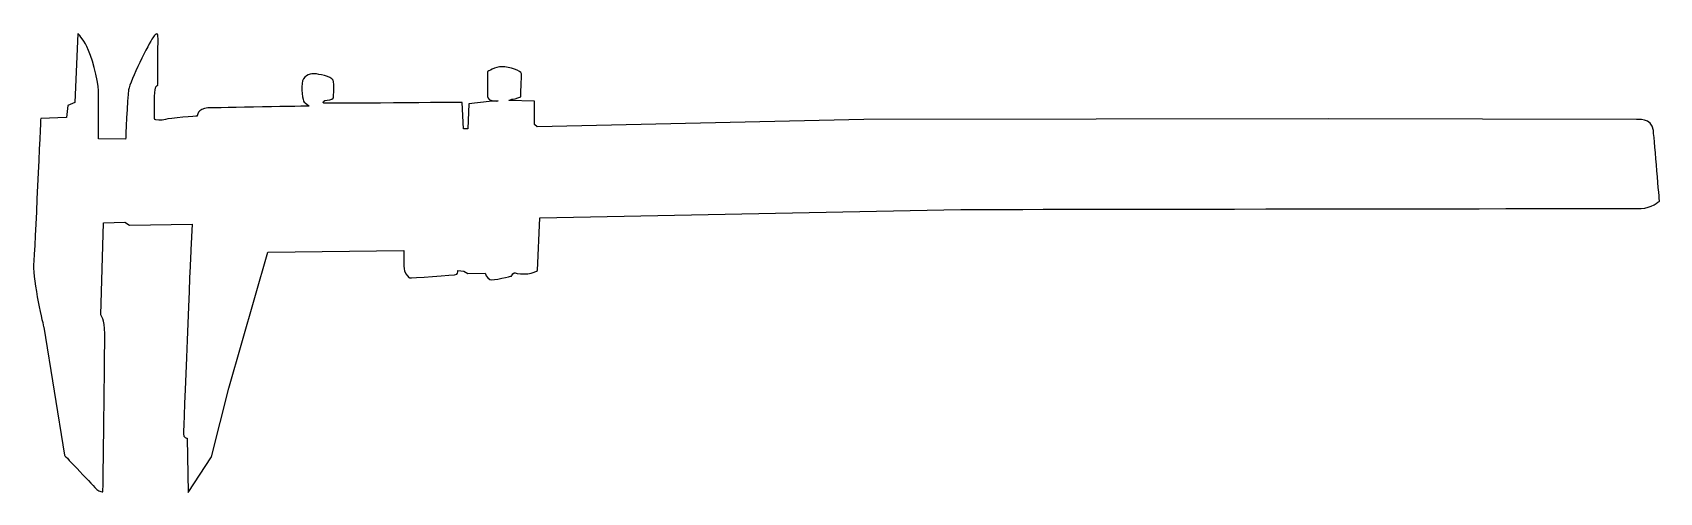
# Model space of a CAD drawing. Header units: centimetres. Extents: x -10.6 to 10.6, y -3 to 3.
import ezdxf

# ---------------------------------------------------------------- set-up
doc = ezdxf.new("R2010")
doc.units = ezdxf.units.CM
doc.header["$MEASUREMENT"] = 0
doc.layers.add('Camada 1', color=7, linetype='Continuous')

msp = doc.modelspace()

# ---------------------------------------------------------------- linework, layer by layer
at = {"layer": 'Camada 1'}
msp.add_open_spline([(-4.02455, 1.77673), (-4.02455, 1.77673), (0.22672, 1.87156), (0.22672, 1.87156), (0.22672, 1.87156), (0.22672, 1.87156), (6.27192, 1.87966), (6.27192, 1.87966), (6.27192, 1.87966), (6.27192, 1.87966), (10.27824, 1.86857), (10.27824, 1.86857), (10.27824, 1.86857), (10.27824, 1.86857), (10.4835, 1.90021), (10.4993, 1.72638), (10.4993, 1.72638), (10.51555, 1.5525), (10.57838, 0.80671), (10.57838, 0.80671), (10.57838, 0.80671), (10.57838, 0.80671), (10.46808, 0.71178), (10.34147, 0.71178), (10.34147, 0.71178), (10.21495, 0.71178), (1.4887, 0.69876), (1.4887, 0.69876), (1.4887, 0.69876), (1.4887, 0.69876), (-3.99267, 0.59142), (-3.99267, 0.59142), (-3.99267, 0.59142), (-3.99267, 0.59142), (-4.02093, -0.097), (-4.02093, -0.097), (-4.02093, -0.097), (-4.02093, -0.097), (-4.09364, -0.14055), (-4.14685, -0.14055), (-4.14685, -0.14055), (-4.2003, -0.14055), (-4.29711, -0.14055), (-4.3119, -0.12608), (-4.3119, -0.12608), (-4.32645, -0.11153), (-4.3604, -0.16963), (-4.3604, -0.16963), (-4.3604, -0.16963), (-4.3604, -0.16963), (-4.60244, -0.2326), (-4.64131, -0.21323), (-4.64131, -0.21323), (-4.68002, -0.19386), (-4.7042, -0.13089), (-4.7042, -0.13089), (-4.7042, -0.13089), (-4.7042, -0.13089), (-4.92709, -0.13565), (-4.92709, -0.13565), (-4.92709, -0.13565), (-4.92709, -0.13565), (-4.9804, -0.1067), (-4.9804, -0.1067), (-4.9804, -0.1067), (-4.9804, -0.1067), (-5.058, -0.09699), (-5.058, -0.09699), (-5.058, -0.09699), (-5.058, -0.09699), (-5.058, -0.13088), (-5.07274, -0.14536), (-5.07274, -0.14536), (-5.08708, -0.15997), (-5.688, -0.19386), (-5.688, -0.19386), (-5.688, -0.19386), (-5.688, -0.19386), (-5.7365, -0.15515), (-5.75105, -0.10181), (-5.75105, -0.10181), (-5.76563, -0.04855), (-5.76065, 0.16473), (-5.76065, 0.16473), (-5.76065, 0.16473), (-5.76065, 0.16473), (-7.52952, 0.14044), (-7.52952, 0.14044), (-7.52952, 0.14044), (-7.52952, 0.14044), (-8.03829, -1.62841), (-8.03829, -1.62841), (-8.03829, -1.62841), (-8.03829, -1.62841), (-8.26107, -2.52479), (-8.26107, -2.52479), (-8.26107, -2.52479), (-8.26107, -2.52479), (-8.56653, -2.98972), (-8.56653, -2.98972), (-8.56653, -2.98972), (-8.56653, -2.98972), (-8.58087, -2.28257), (-8.58087, -2.28257), (-8.58087, -2.28257), (-8.58087, -2.28257), (-8.62942, -2.2727), (-8.62942, -2.22441), (-8.62942, -2.22441), (-8.62942, -2.17567), (-8.53253, 0.17446), (-8.53253, 0.17446), (-8.53253, 0.17446), (-8.53253, 0.17446), (-8.51311, 0.50879), (-8.51311, 0.50879), (-8.51311, 0.50879), (-8.51311, 0.50879), (-9.33213, 0.49413), (-9.33213, 0.49413), (-9.33213, 0.49413), (-9.33213, 0.49413), (-9.39029, 0.53292), (-9.39029, 0.53292), (-9.39029, 0.53292), (-9.39029, 0.53292), (-9.66649, 0.52332), (-9.66649, 0.52332), (-9.66649, 0.52332), (-9.66649, 0.52332), (-9.7052, -0.67363), (-9.7052, -0.67363), (-9.7052, -0.67363), (-9.7052, -0.67363), (-9.65189, -0.7271), (-9.65189, -0.92075), (-9.65189, -0.92075), (-9.65189, -1.11445), (-9.67607, -2.98037), (-9.67607, -2.98037), (-9.67607, -2.98037), (-9.67607, -2.98037), (-9.72462, -2.98037), (-9.75367, -2.95129), (-9.75367, -2.95129), (-9.78277, -2.92219), (-10.17523, -2.50528), (-10.17523, -2.50528), (-10.17523, -2.50528), (-10.17523, -2.50528), (-10.44657, -0.83354), (-10.44657, -0.83354), (-10.44657, -0.83354), (-10.44657, -0.83354), (-10.59193, -0.22775), (-10.57741, -0.02418), (-10.57741, -0.02418), (-10.56283, 0.17926), (-10.48544, 1.88503), (-10.48544, 1.88503), (-10.48544, 1.88503), (-10.48544, 1.88503), (-10.15093, 1.89466), (-10.15093, 1.89466), (-10.15093, 1.89466), (-10.15093, 1.89466), (-10.13164, 2.05457), (-10.13164, 2.05457), (-10.13164, 2.05457), (-10.13164, 2.05457), (-10.03954, 2.09336), (-10.03954, 2.09336), (-10.03954, 2.09336), (-10.03954, 2.09336), (-10.0008, 2.98971), (-10.0008, 2.98971), (-10.0008, 2.98971), (-10.0008, 2.98971), (-9.93775, 2.92687), (-9.88449, 2.82019), (-9.88449, 2.82019), (-9.83126, 2.71362), (-9.73423, 2.38887), (-9.73423, 2.2435), (-9.73423, 2.2435), (-9.73423, 2.09813), (-9.73423, 1.6185), (-9.73423, 1.6185), (-9.73423, 1.6185), (-9.73423, 1.6185), (-9.38064, 1.61361), (-9.38064, 1.61361), (-9.38064, 1.61361), (-9.38064, 1.61361), (-9.36122, 2.14177), (-9.34167, 2.25806), (-9.34167, 2.25806), (-9.32249, 2.37445), (-9.07534, 2.86877), (-9.02682, 2.93653), (-9.02682, 2.93653), (-8.97827, 3.0044), (-8.95885, 3.0044), (-8.95885, 2.92687), (-8.95885, 2.92687), (-8.95885, 2.84924), (-8.96374, 2.31142), (-8.96374, 2.31142), (-8.96374, 2.31142), (-8.96374, 2.31142), (-8.98324, 2.32592), (-8.99771, 2.25803), (-8.99771, 2.25803), (-9.01229, 2.19024), (-9.00247, 1.87034), (-9.00247, 1.87034), (-9.00247, 1.87034), (-9.00247, 1.87034), (-8.9105, 1.85103), (-8.86203, 1.87034), (-8.86203, 1.87034), (-8.81348, 1.88976), (-8.45029, 1.91408), (-8.45029, 1.91408), (-8.45029, 1.91408), (-8.45029, 1.91408), (-8.44532, 2.01587), (-8.30964, 2.02065), (-8.30964, 2.02065), (-8.17386, 2.02557), (-6.99141, 2.04491), (-6.99141, 2.04491), (-6.99141, 2.04491), (-6.99141, 2.04491), (-7.04494, 2.08854), (-7.05941, 2.09814), (-7.05941, 2.09814), (-7.07399, 2.10785), (-7.10301, 2.29205), (-7.07883, 2.37444), (-7.07883, 2.37444), (-7.05451, 2.45675), (-6.9576, 2.47133), (-6.91897, 2.46646), (-6.91897, 2.46646), (-6.88002, 2.46154), (-6.70087, 2.4373), (-6.68143, 2.38404), (-6.68143, 2.38404), (-6.66198, 2.33083), (-6.67656, 2.17563), (-6.67656, 2.16121), (-6.67656, 2.16121), (-6.67656, 2.14663), (-6.70561, 2.12242), (-6.75879, 2.12242), (-6.75879, 2.12242), (-6.8121, 2.12242), (-6.81721, 2.08853), (-6.80263, 2.08363), (-6.80263, 2.08363), (-6.78792, 2.07876), (-4.99984, 2.09334), (-4.99984, 2.09334), (-4.99984, 2.09334), (-4.99984, 2.09334), (-4.98526, 1.74925), (-4.98526, 1.74925), (-4.98526, 1.74925), (-4.98526, 1.74925), (-4.9271, 1.74927), (-4.9271, 1.74927), (-4.9271, 1.74927), (-4.9271, 1.74927), (-4.91263, 2.07391), (-4.91263, 2.07391), (-4.91263, 2.07391), (-4.91263, 2.07391), (-4.6509, 2.10309), (-4.6509, 2.10309), (-4.6509, 2.10309), (-4.6509, 2.10309), (-4.53464, 2.11269), (-4.53464, 2.11269), (-4.53464, 2.11269), (-4.53464, 2.11269), (-4.6704, 2.09816), (-4.6704, 2.17085), (-4.6704, 2.17085), (-4.6704, 2.24353), (-4.6704, 2.49555), (-4.6704, 2.49555), (-4.6704, 2.49555), (-4.6704, 2.49555), (-4.5733, 2.55852), (-4.48141, 2.55852), (-4.48141, 2.55852), (-4.38928, 2.55852), (-4.22934, 2.50518), (-4.22934, 2.46647), (-4.22934, 2.46647), (-4.22934, 2.42768), (-4.23916, 2.16604), (-4.23916, 2.16604), (-4.23916, 2.16604), (-4.23916, 2.16604), (-4.31189, 2.13696), (-4.33605, 2.13696), (-4.33605, 2.13696), (-4.36039, 2.13696), (-4.39415, 2.11759), (-4.39415, 2.11759), (-4.39415, 2.11759), (-4.39415, 2.11759), (-4.05988, 2.10788), (-4.05988, 2.10788), (-4.05988, 2.10788), (-4.05988, 2.10788), (-4.05988, 1.80739), (-4.05988, 1.80739), (-4.05988, 1.80739), (-4.05988, 1.80739), (-4.02455, 1.77673), (-4.02455, 1.77673)], degree=3, knots=[0, 0, 0, 0, 0.01219512, 0.01219512, 0.01219512, 0.01219512, 0.02439024, 0.02439024, 0.02439024, 0.02439024, 0.03658537, 0.03658537, 0.03658537, 0.03658537, 0.04878049, 0.04878049, 0.04878049, 0.04878049, 0.06097561, 0.06097561, 0.06097561, 0.06097561, 0.07317073, 0.07317073, 0.07317073, 0.07317073, 0.08536585, 0.08536585, 0.08536585, 0.08536585, 0.09756098, 0.09756098, 0.09756098, 0.09756098, 0.1097561, 0.1097561, 0.1097561, 0.1097561, 0.12195122, 0.12195122, 0.12195122, 0.12195122, 0.13414634, 0.13414634, 0.13414634, 0.13414634, 0.14634146, 0.14634146, 0.14634146, 0.14634146, 0.15853659, 0.15853659, 0.15853659, 0.15853659, 0.17073171, 0.17073171, 0.17073171, 0.17073171, 0.18292683, 0.18292683, 0.18292683, 0.18292683, 0.19512195, 0.19512195, 0.19512195, 0.19512195, 0.20731707, 0.20731707, 0.20731707, 0.20731707, 0.2195122, 0.2195122, 0.2195122, 0.2195122, 0.23170732, 0.23170732, 0.23170732, 0.23170732, 0.24390244, 0.24390244, 0.24390244, 0.24390244, 0.25609756, 0.25609756, 0.25609756, 0.25609756, 0.26829268, 0.26829268, 0.26829268, 0.26829268, 0.2804878, 0.2804878, 0.2804878, 0.2804878, 0.29268293, 0.29268293, 0.29268293, 0.29268293, 0.30487805, 0.30487805, 0.30487805, 0.30487805, 0.31707317, 0.31707317, 0.31707317, 0.31707317, 0.32926829, 0.32926829, 0.32926829, 0.32926829, 0.34146341, 0.34146341, 0.34146341, 0.34146341, 0.35365854, 0.35365854, 0.35365854, 0.35365854, 0.36585366, 0.36585366, 0.36585366, 0.36585366, 0.37804878, 0.37804878, 0.37804878, 0.37804878, 0.3902439, 0.3902439, 0.3902439, 0.3902439, 0.40243902, 0.40243902, 0.40243902, 0.40243902, 0.41463415, 0.41463415, 0.41463415, 0.41463415, 0.42682927, 0.42682927, 0.42682927, 0.42682927, 0.43902439, 0.43902439, 0.43902439, 0.43902439, 0.45121951, 0.45121951, 0.45121951, 0.45121951, 0.46341463, 0.46341463, 0.46341463, 0.46341463, 0.47560976, 0.47560976, 0.47560976, 0.47560976, 0.48780488, 0.48780488, 0.48780488, 0.48780488, 0.5, 0.5, 0.5, 0.5, 0.51219512, 0.51219512, 0.51219512, 0.51219512, 0.52439024, 0.52439024, 0.52439024, 0.52439024, 0.53658537, 0.53658537, 0.53658537, 0.53658537, 0.54878049, 0.54878049, 0.54878049, 0.54878049, 0.56097561, 0.56097561, 0.56097561, 0.56097561, 0.57317073, 0.57317073, 0.57317073, 0.57317073, 0.58536585, 0.58536585, 0.58536585, 0.58536585, 0.59756098, 0.59756098, 0.59756098, 0.59756098, 0.6097561, 0.6097561, 0.6097561, 0.6097561, 0.62195122, 0.62195122, 0.62195122, 0.62195122, 0.63414634, 0.63414634, 0.63414634, 0.63414634, 0.64634146, 0.64634146, 0.64634146, 0.64634146, 0.65853659, 0.65853659, 0.65853659, 0.65853659, 0.67073171, 0.67073171, 0.67073171, 0.67073171, 0.68292683, 0.68292683, 0.68292683, 0.68292683, 0.69512195, 0.69512195, 0.69512195, 0.69512195, 0.70731707, 0.70731707, 0.70731707, 0.70731707, 0.7195122, 0.7195122, 0.7195122, 0.7195122, 0.73170732, 0.73170732, 0.73170732, 0.73170732, 0.74390244, 0.74390244, 0.74390244, 0.74390244, 0.75609756, 0.75609756, 0.75609756, 0.75609756, 0.76829268, 0.76829268, 0.76829268, 0.76829268, 0.7804878, 0.7804878, 0.7804878, 0.7804878, 0.79268293, 0.79268293, 0.79268293, 0.79268293, 0.80487805, 0.80487805, 0.80487805, 0.80487805, 0.81707317, 0.81707317, 0.81707317, 0.81707317, 0.82926829, 0.82926829, 0.82926829, 0.82926829, 0.84146341, 0.84146341, 0.84146341, 0.84146341, 0.85365854, 0.85365854, 0.85365854, 0.85365854, 0.86585366, 0.86585366, 0.86585366, 0.86585366, 0.87804878, 0.87804878, 0.87804878, 0.87804878, 0.8902439, 0.8902439, 0.8902439, 0.8902439, 0.90243902, 0.90243902, 0.90243902, 0.90243902, 0.91463415, 0.91463415, 0.91463415, 0.91463415, 0.92682927, 0.92682927, 0.92682927, 0.92682927, 0.93902439, 0.93902439, 0.93902439, 0.93902439, 0.95121951, 0.95121951, 0.95121951, 0.95121951, 0.96341463, 0.96341463, 0.96341463, 0.96341463, 0.97560976, 0.97560976, 0.97560976, 0.97560976, 1, 1, 1, 1], dxfattribs=at)

doc.saveas('drawing.dxf')
